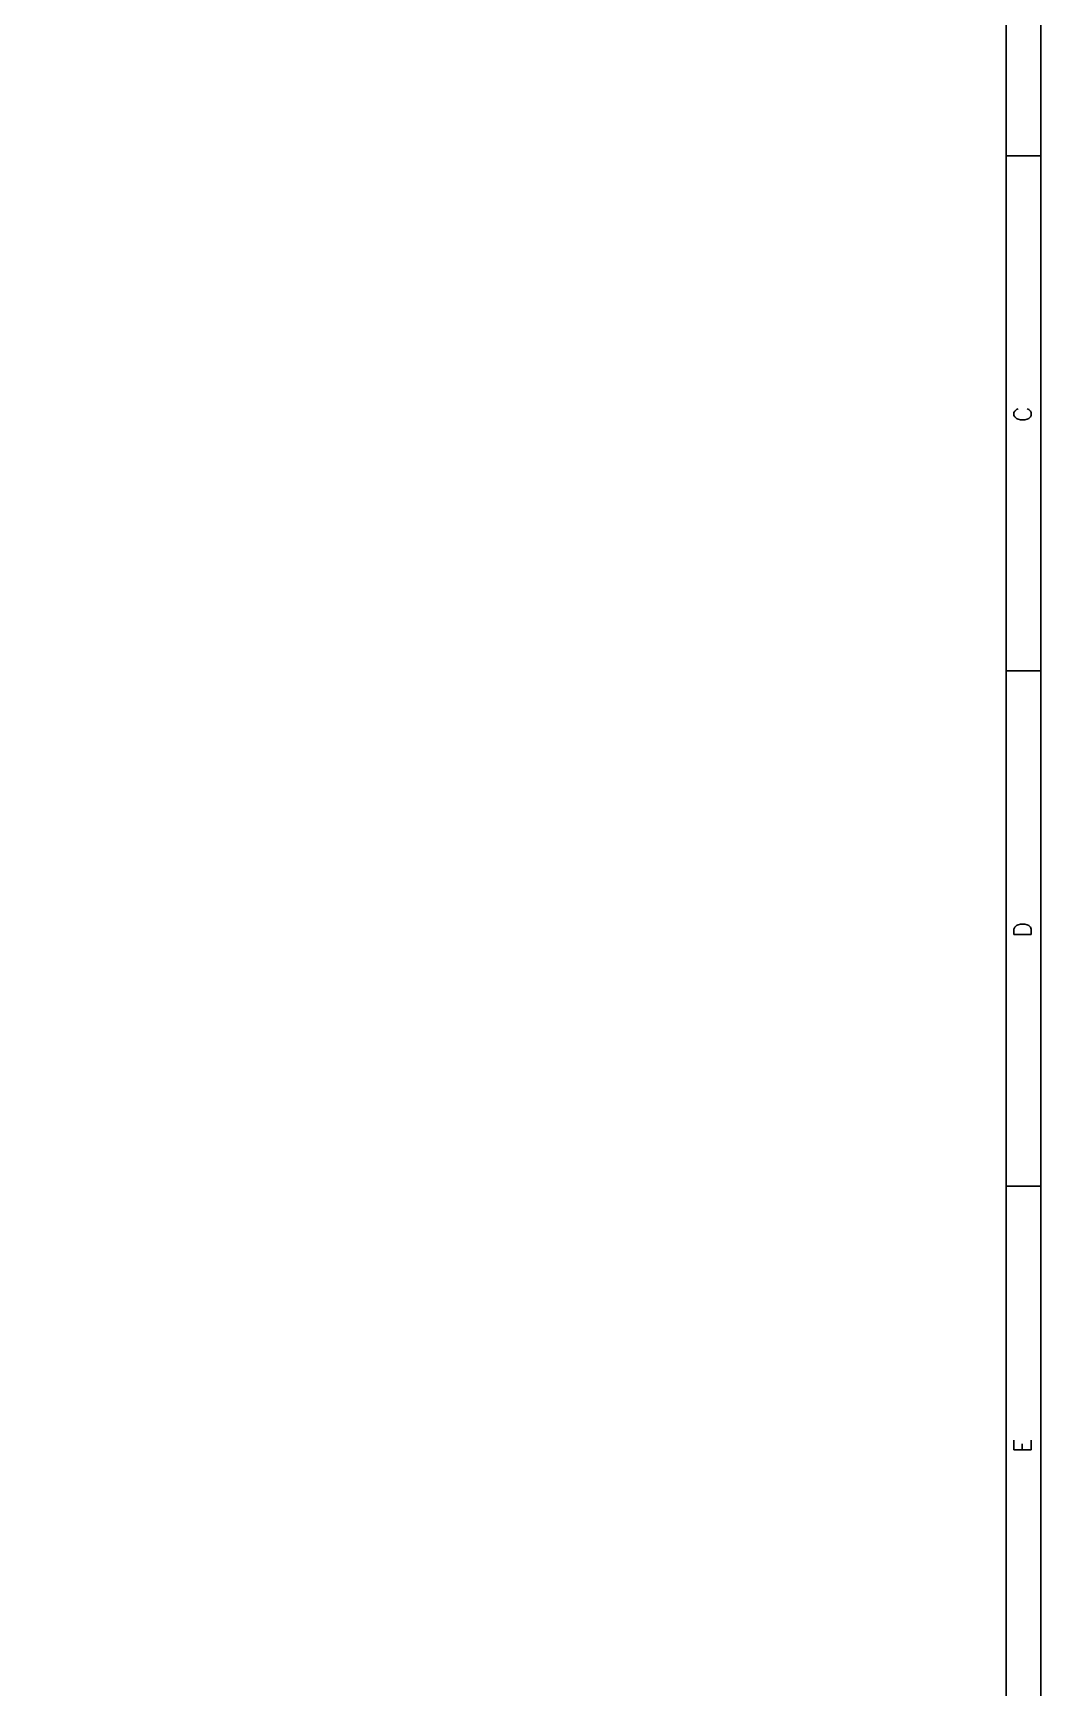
# Model space of a CAD drawing. Header units: millimetres. Extents: x 591978 to 1200763, y 19941 to 205918.
# Drawn here: x 1168280 to 1200763, y 70202 to 123546 of the extents above; entities that cross this region are included whole.
import ezdxf

# ---------------------------------------------------------------- set-up
doc = ezdxf.new("R2010")
doc.units = ezdxf.units.MM
doc.header["$LTSCALE"] = 790
doc.header["$MEASUREMENT"] = 0
doc.styles.add('ROMANS', font='romans.shx')

# ---------------------------------------------------------------- blocks, each defined once
blk = doc.blocks.new('SSQQ')
for p, q in [((1489789.41, -272640.35), (1489794.41, -272640.35)), ((1489789.41, -272714.6), (1489794.41, -272714.6)), ((1489789.41, -272788.85), (1489794.41, -272788.85))]:
    blk.add_line(p, q)
for points in [[(1489794.41, -273085.85), (1488953.41, -273085.85), (1488953.41, -272491.85), (1489794.41, -272491.85)], [(1489789.41, -273080.85), (1488958.41, -273080.85), (1488958.41, -272496.85), (1489789.41, -272496.85)]]:
    blk.add_lwpolyline(points, close=True)
at = {"style": 'ROMANS'}
for s, p in [('C', (1489793.03, -272678.75)), ('D', (1489793.03, -272753)), ('E', (1489793.03, -272827.25))]:
    blk.add_text(s, height=2.5, rotation=90, dxfattribs=at).set_placement(p)

msp = doc.modelspace()

# ---------------------------------------------------------------- block references
at = {"color": 0, "lineweight": 9, "xscale": 223.6875882731784, "yscale": 223.6875882731784, "zscale": 223.6875882731784}
msp.add_blockref('SSQQ', (-332047756.1, 61105855.1), dxfattribs=at)

doc.saveas('drawing.dxf')
